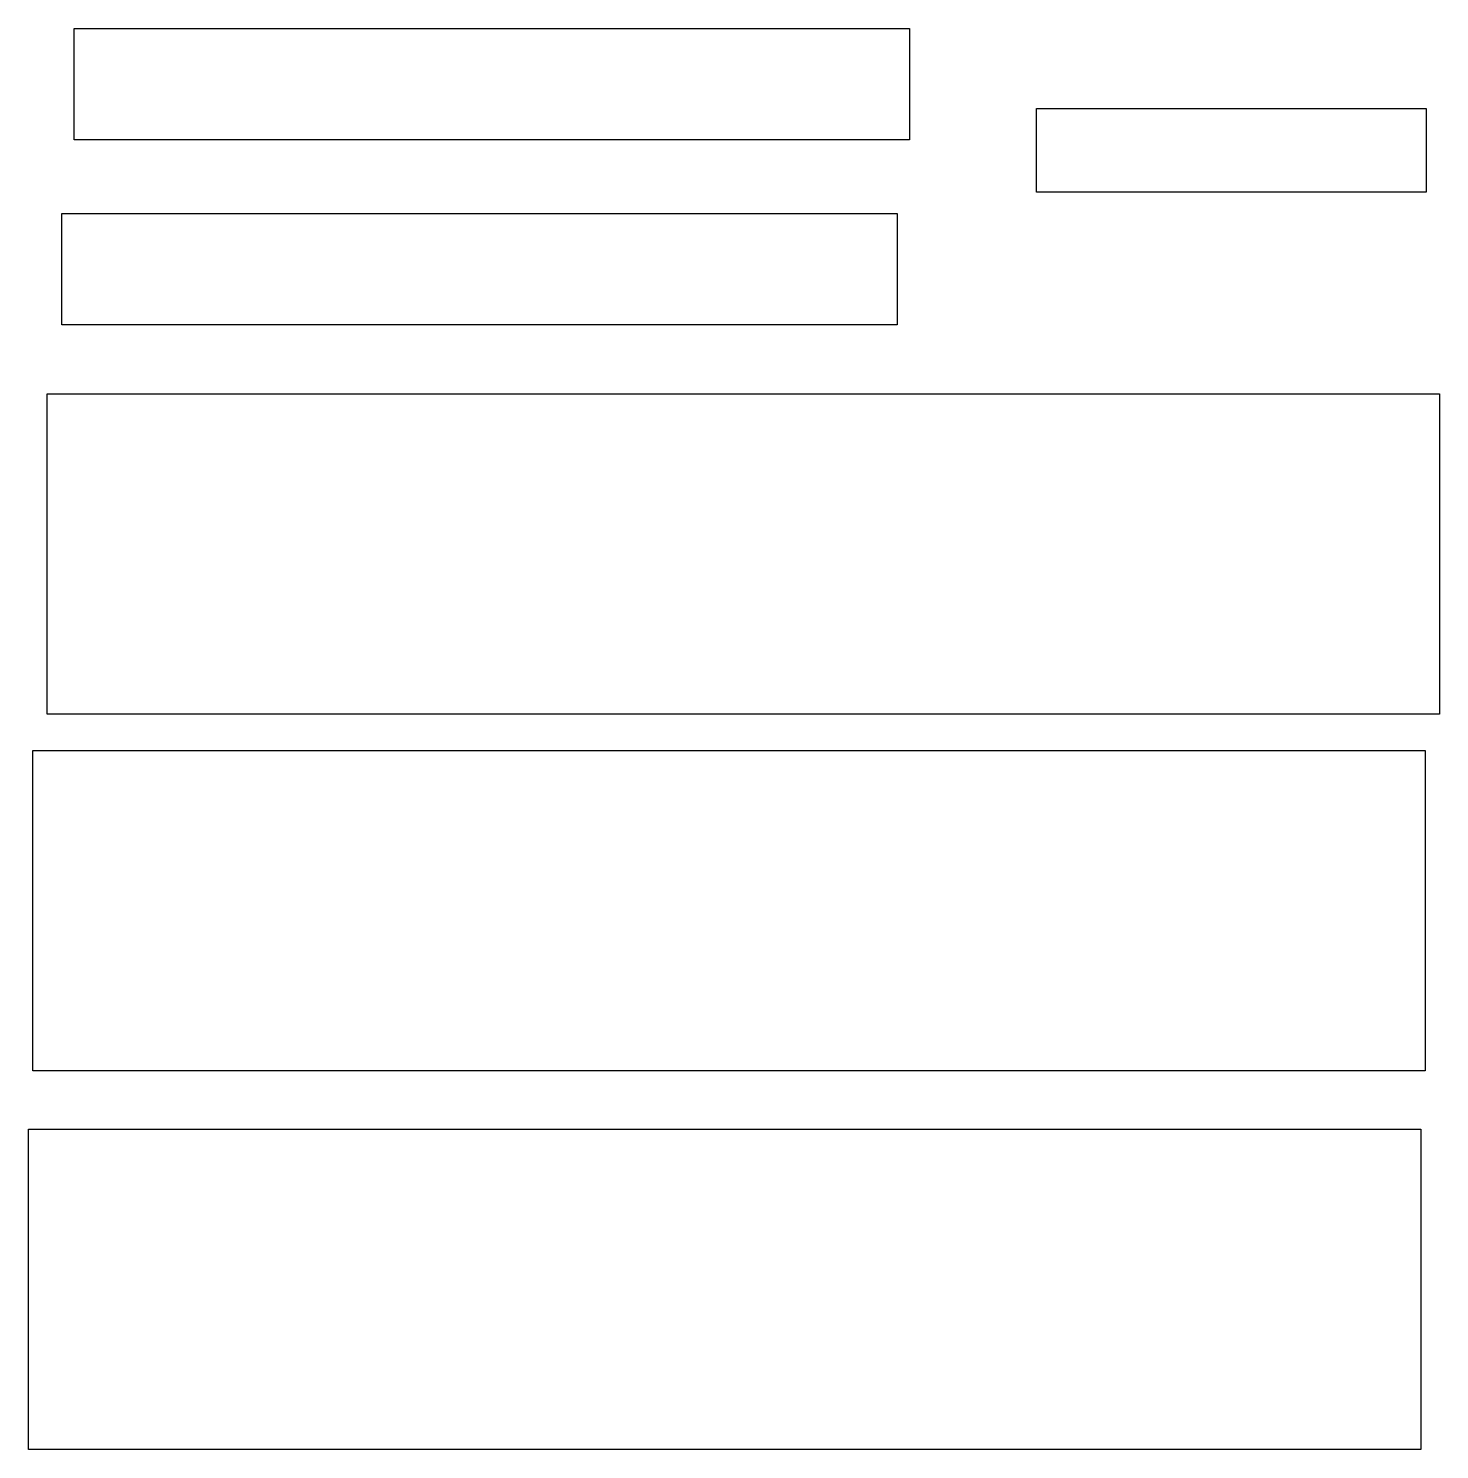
# Model space of a CAD drawing. Extents: x 163 to 670, y 21 to 531.
import ezdxf

# ---------------------------------------------------------------- set-up
doc = ezdxf.new("R2010")
doc.units = 0
doc.layers.add('Camada_1', color=7, linetype='CONTINUOUS')

msp = doc.modelspace()

# ---------------------------------------------------------------- linework, layer by layer
at = {"layer": 'Camada_1', "color": 7}
for p, q in [((179.20914, 531.196495), (479.20914, 531.196495)), ((179.20914, 491.196495), (179.20914, 531.196495)), ((479.20914, 531.196495), (479.20914, 491.196495)), ((524.82678, 502.395027), (664.82678, 502.395027)), ((524.82678, 472.395027), (524.82678, 502.395027)), ((664.82678, 502.395027), (664.82678, 472.395027)), ((479.20914, 491.196495), (179.20914, 491.196495)), ((664.82678, 472.395027), (524.82678, 472.395027)), ((174.81656, 464.79208), (474.81656, 464.79208)), ((174.81656, 424.79208), (174.81656, 464.79208)), ((474.81656, 464.79208), (474.81656, 424.79208)), ((474.81656, 424.79208), (174.81656, 424.79208)), ((169.60864, 399.98981), (669.60864, 399.98981)), ((169.60864, 284.98981), (169.60864, 399.98981)), ((669.60864, 399.98981), (669.60864, 284.98981)), ((669.60864, 284.98981), (169.60864, 284.98981)), ((164.42116, 271.88031), (664.42116, 271.88031)), ((164.42116, 156.88031), (164.42116, 271.88031)), ((664.42116, 271.88031), (664.42116, 156.88031)), ((664.42116, 156.88031), (164.42116, 156.88031)), ((162.82108, 135.87338), (662.82108, 135.87338)), ((162.82108, 20.87338), (162.82108, 135.87338)), ((662.82108, 135.87338), (662.82108, 20.87338)), ((662.82108, 20.87338), (162.82108, 20.87338))]:
    msp.add_line(p, q, dxfattribs=at)

doc.saveas('drawing.dxf')
